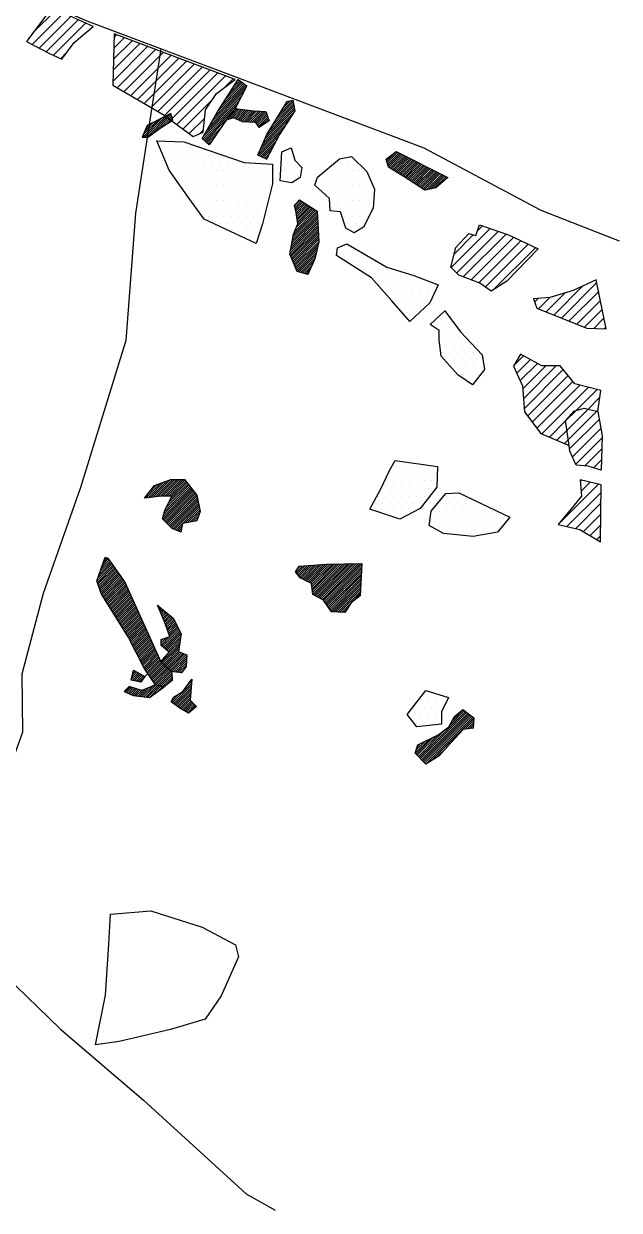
# Model space of a CAD drawing. Header units: metres. Extents: x -8.97 to -4.93, y -16.9 to -13.96.
# Drawn here: x -5.916 to -4.933, y -16.905 to -14.945 of the extents above; entities that cross this region are included whole.
import ezdxf

# ---------------------------------------------------------------- set-up
doc = ezdxf.new("R2010")
doc.units = ezdxf.units.M
doc.header["$LTSCALE"] = 25
doc.header["$MEASUREMENT"] = 0
doc.linetypes.add('STRICHPUNKTX2', pattern=[2, 1, -0.5, 0, -0.5])
doc.layers.get('0').update_dxf_attribs({"linetype": 'CONTINUOUS'})
for name, color, linetype in [('BEFUND', 1, 'CONTINUOUS'), ('FEUER', 1, 'CONTINUOUS'), ('GRABUNGSGRENZE', 3, 'STRICHPUNKTX2'), ('KNOCHEN', 2, 'CONTINUOUS'), ('KNOCHENSCHRAFF', 2, 'CONTINUOUS'), ('STEINE', 4, 'CONTINUOUS'), ('STEINESCHRAFF', 4, 'CONTINUOUS')]:
    doc.layers.add(name, color=color, linetype=linetype)

# ---------------------------------------------------------------- blocks, each defined once
blk = doc.blocks.new('*X1')
at = {"color": 0}
for p, q in [((-598.5, -1577.84), (-596.02, -1575.36)), ((-598.09, -1577.79), (-595.47, -1575.17)), ((-598.09, -1577.08), (-596.57, -1575.56)), ((-597.69, -1577.74), (-594.92, -1574.97)), ((-597.29, -1577.69), (-594.37, -1574.78)), ((-596.88, -1577.64), (-594.01, -1574.77)), ((-596.48, -1577.59), (-593.66, -1574.77)), ((-596.07, -1577.54), (-593.31, -1574.77)), ((-595.7, -1577.52), (-592.96, -1574.77)), ((-595.35, -1577.52), (-592.6, -1574.77)), ((-594.99, -1577.52), (-592.25, -1574.78)), ((-594.76, -1578.7), (-591.54, -1575.48)), ((-594.64, -1577.52), (-592.01, -1574.89)), ((-594.39, -1577.97), (-591.7, -1575.28)), ((-594.29, -1577.52), (-591.86, -1575.09)), ((-595.63, -1580.98), (-590.9, -1576.26)), ((-595.61, -1581.32), (-590.74, -1576.45)), ((-595.51, -1580.51), (-591.06, -1576.06)), ((-595.44, -1581.5), (-590.59, -1576.65)), ((-595.39, -1580.04), (-591.22, -1575.87)), ((-595.27, -1581.68), (-590.43, -1576.84)), ((-595.14, -1579.43), (-591.38, -1575.67)), ((-595.09, -1581.86), (-590.27, -1577.04)), ((-594.92, -1582.04), (-590.11, -1577.23)), ((-594.75, -1582.22), (-590, -1577.47)), ((-594.57, -1582.4), (-589.94, -1577.77)), ((-594.4, -1582.58), (-589.88, -1578.06)), ((-594.23, -1582.76), (-589.82, -1578.35)), ((-594.02, -1582.91), (-589.76, -1578.65)), ((-593.77, -1583.01), (-589.7, -1578.94)), ((-593.51, -1583.11), (-589.64, -1579.23)), ((-591.99, -1581.94), (-589.58, -1579.53)), ((-591.57, -1581.87), (-589.52, -1579.82)), ((-591.14, -1581.8), (-589.53, -1580.19)), ((-590.71, -1581.72), (-589.73, -1580.74)), ((-590.29, -1581.65), (-589.93, -1581.29)), ((-593.26, -1583.21), (-592.48, -1582.43)), ((-593.01, -1583.31), (-592.57, -1582.88)), ((-592.76, -1583.41), (-592.67, -1583.33)), ((-606.56, -1591.55), (-603.92, -1588.92)), ((-606.46, -1591.81), (-603.78, -1589.13)), ((-606.43, -1591.07), (-604.07, -1588.72)), ((-606.37, -1592.07), (-603.63, -1589.34)), ((-606.23, -1590.53), (-604.22, -1588.51)), ((-606.04, -1589.98), (-604.36, -1588.3)), ((-605.85, -1589.43), (-604.51, -1588.09)), ((-605.65, -1588.89), (-604.66, -1587.89)), ((-605.46, -1588.34), (-604.85, -1587.73)), ((-605.27, -1587.79), (-605.09, -1587.62)), ((-573.67, -1590.14), (-572.59, -1589.06)), ((-573.52, -1590.34), (-572.21, -1589.03)), ((-573.48, -1589.6), (-572.97, -1589.08)), ((-573.37, -1590.54), (-571.82, -1589)), ((-573.22, -1590.74), (-571.44, -1588.97)), ((-573.07, -1590.95), (-571.06, -1588.94)), ((-572.87, -1591.1), (-570.68, -1588.91)), ((-572.63, -1591.22), (-570.3, -1588.88)), ((-572.39, -1591.33), (-569.91, -1588.86)), ((-572.15, -1591.45), (-569.53, -1588.83)), ((-571.92, -1591.57), (-569.15, -1588.8)), ((-571.68, -1591.68), (-568.77, -1588.77)), ((-571.44, -1591.8), (-568.4, -1588.75)), ((-571.21, -1591.91), (-568.03, -1588.74)), ((-571.1, -1592.16), (-567.67, -1588.73)), ((-571.06, -1592.48), (-567.31, -1588.72)), ((-571.03, -1592.8), (-566.95, -1588.72)), ((-570.99, -1593.11), (-566.58, -1588.71)), ((-570.96, -1593.43), (-566.22, -1588.7)), ((-570.91, -1593.74), (-565.86, -1588.69)), ((-570.69, -1593.87), (-565.5, -1588.68)), ((-570.46, -1593.99), (-565.14, -1588.67)), ((-570.23, -1594.12), (-564.77, -1588.66)), ((-570, -1594.24), (-564.41, -1588.66)), ((-569.77, -1594.37), (-564.05, -1588.65)), ((-569.54, -1594.49), (-563.69, -1588.64)), ((-569.31, -1594.62), (-563.33, -1588.63)), ((-569.11, -1594.76), (-562.96, -1588.62)), ((-568.96, -1594.97), (-562.82, -1588.83)), ((-568.81, -1595.18), (-562.83, -1589.2)), ((-606.27, -1592.33), (-603.48, -1589.54)), ((-606.18, -1592.59), (-603.33, -1589.75)), ((-606.08, -1592.85), (-603.19, -1589.96)), ((-605.99, -1593.11), (-603.04, -1590.16)), ((-605.9, -1593.37), (-602.89, -1590.37)), ((-605.8, -1593.62), (-602.75, -1590.58)), ((-605.66, -1593.84), (-602.6, -1590.78)), ((-605.53, -1594.06), (-602.45, -1590.99)), ((-605.39, -1594.28), (-602.31, -1591.2)), ((-568.67, -1595.39), (-562.85, -1589.57)), ((-568.52, -1595.6), (-562.87, -1589.95)), ((-568.38, -1595.8), (-562.89, -1590.32)), ((-568.23, -1596.01), (-562.91, -1590.69)), ((-568.09, -1596.22), (-562.93, -1591.06)), ((-605.26, -1594.5), (-602.16, -1591.4)), ((-605.12, -1594.72), (-602.01, -1591.61)), ((-604.99, -1594.94), (-601.89, -1591.84)), ((-604.85, -1595.15), (-601.78, -1592.08)), ((-604.72, -1595.37), (-601.66, -1592.32)), ((-604.58, -1595.59), (-601.55, -1592.56)), ((-604.45, -1595.81), (-601.44, -1592.81)), ((-604.31, -1596.03), (-601.33, -1593.05)), ((-567.94, -1596.43), (-562.95, -1591.43)), ((-567.76, -1596.6), (-562.97, -1591.81)), ((-567.43, -1596.62), (-562.99, -1592.18)), ((-567.09, -1596.64), (-563, -1592.55)), ((-566.75, -1596.65), (-563.02, -1592.92)), ((-604.18, -1596.25), (-601.22, -1593.29)), ((-604.04, -1596.47), (-601.11, -1593.54)), ((-603.91, -1596.68), (-601, -1593.78)), ((-603.77, -1596.9), (-600.89, -1594.02)), ((-603.64, -1597.12), (-600.78, -1594.27)), ((-603.5, -1597.34), (-600.67, -1594.51)), ((-603.37, -1597.56), (-600.56, -1594.75)), ((-603.23, -1597.78), (-600.45, -1595)), ((-566.42, -1596.67), (-563.04, -1593.3)), ((-564.41, -1595.02), (-563.06, -1593.67)), ((-603.1, -1598), (-600.34, -1595.24)), ((-602.96, -1598.21), (-600.23, -1595.48)), ((-602.83, -1598.43), (-600.12, -1595.73)), ((-602.69, -1598.65), (-600.01, -1595.97)), ((-602.56, -1598.87), (-599.9, -1596.21)), ((-602.42, -1599.09), (-599.79, -1596.46)), ((-602.29, -1599.31), (-599.68, -1596.7)), ((-602.15, -1599.53), (-599.57, -1596.94)), ((-602.02, -1599.74), (-599.46, -1597.19)), ((-596.49, -1595.64), (-596.45, -1595.59)), ((-596.39, -1595.89), (-596.25, -1595.75)), ((-596.29, -1596.14), (-596.06, -1595.91)), ((-596.18, -1596.39), (-595.87, -1596.07)), ((-596.08, -1596.64), (-595.67, -1596.23)), ((-595.98, -1596.89), (-595.48, -1596.39)), ((-595.87, -1597.14), (-595.28, -1596.55)), ((-595.77, -1597.39), (-595.09, -1596.71)), ((-595.67, -1597.64), (-594.9, -1596.87)), ((-595.56, -1597.89), (-594.7, -1597.03)), ((-566.08, -1596.69), (-564.62, -1595.23)), ((-565.74, -1596.7), (-565.38, -1596.34)), ((-601.88, -1599.96), (-599.35, -1597.43)), ((-601.75, -1600.18), (-599.24, -1597.67)), ((-601.61, -1600.4), (-599.13, -1597.92)), ((-601.48, -1600.62), (-599.02, -1598.16)), ((-601.35, -1600.84), (-598.91, -1598.4)), ((-601.23, -1601.08), (-598.8, -1598.64)), ((-601.11, -1601.31), (-598.69, -1598.89)), ((-600.99, -1601.54), (-598.57, -1599.13)), ((-595.46, -1598.14), (-594.51, -1597.19)), ((-595.36, -1598.39), (-594.32, -1597.35)), ((-595.26, -1598.64), (-594.12, -1597.51)), ((-595.16, -1598.9), (-593.94, -1597.68)), ((-595.07, -1599.16), (-593.82, -1597.92)), ((-594.97, -1599.41), (-593.71, -1598.15)), ((-594.87, -1599.67), (-593.59, -1598.38)), ((-594.77, -1599.93), (-593.47, -1598.62)), ((-594.68, -1600.18), (-593.35, -1598.85)), ((-594.58, -1600.44), (-593.23, -1599.09)), ((-600.87, -1601.78), (-598.46, -1599.37)), ((-600.75, -1602.01), (-598.35, -1599.62)), ((-600.63, -1602.24), (-598.24, -1599.86)), ((-600.51, -1602.48), (-598.13, -1600.1)), ((-600.39, -1602.71), (-598.02, -1600.35)), ((-600.27, -1602.94), (-597.91, -1600.59)), ((-600.15, -1603.18), (-597.8, -1600.83)), ((-600.03, -1603.41), (-597.69, -1601.08)), ((-595.96, -1602.17), (-594.49, -1600.71)), ((-595.94, -1601.8), (-595.04, -1600.9)), ((-595.92, -1601.43), (-595.59, -1601.09)), ((-595.77, -1602.33), (-592.99, -1599.56)), ((-595.57, -1602.49), (-592.87, -1599.79)), ((-595.38, -1602.65), (-592.75, -1600.03)), ((-595.18, -1602.81), (-592.65, -1600.27)), ((-594.99, -1602.97), (-592.71, -1600.69)), ((-594.8, -1603.13), (-592.76, -1601.1)), ((-594.48, -1600.69), (-593.11, -1599.32)), ((-599.91, -1603.64), (-597.58, -1601.32)), ((-599.79, -1603.88), (-597.47, -1601.56)), ((-599.66, -1604.11), (-597.36, -1601.81)), ((-599.54, -1604.34), (-597.25, -1602.05)), ((-599.42, -1604.58), (-597.14, -1602.29)), ((-599.3, -1604.81), (-597.03, -1602.54)), ((-599.18, -1605.04), (-596.92, -1602.78)), ((-599.06, -1605.28), (-596.81, -1603.02)), ((-595.9, -1604.94), (-592.88, -1601.92)), ((-595.71, -1605.1), (-592.94, -1602.33)), ((-595.52, -1605.27), (-593, -1602.74)), ((-594.6, -1603.29), (-592.82, -1601.51)), ((-599.5, -1608.19), (-596.04, -1604.72)), ((-598.94, -1605.51), (-596.7, -1603.27)), ((-598.82, -1605.74), (-596.59, -1603.51)), ((-598.7, -1605.97), (-596.48, -1603.75)), ((-598.56, -1606.18), (-596.37, -1603.99)), ((-598.41, -1606.39), (-596.26, -1604.24)), ((-598.27, -1606.6), (-596.15, -1604.48)), ((-597.98, -1607.02), (-595.9, -1604.94)), ((-595.34, -1605.44), (-593.05, -1603.16)), ((-595.15, -1605.6), (-592.83, -1603.29)), ((-594.96, -1605.77), (-592.57, -1603.38)), ((-594.77, -1605.94), (-592.32, -1603.48)), ((-594.59, -1606.1), (-592.06, -1603.58)), ((-594.4, -1606.27), (-591.8, -1603.67)), ((-594.21, -1606.44), (-591.7, -1603.92)), ((-593.93, -1606.51), (-591.72, -1604.3)), ((-593.64, -1606.57), (-591.74, -1604.67)), ((-600.83, -1607.75), (-599.75, -1606.67)), ((-600.74, -1607.3), (-599.97, -1606.54)), ((-600.68, -1607.95), (-599.52, -1606.8)), ((-600.64, -1606.85), (-600.2, -1606.41)), ((-600.54, -1606.4), (-600.42, -1606.28)), ((-600.38, -1608.01), (-599.3, -1606.93)), ((-597.84, -1607.23), (-595.71, -1605.1)), ((-597.7, -1607.44), (-595.52, -1605.27)), ((-597.55, -1607.65), (-595.34, -1605.44)), ((-597.41, -1607.87), (-595.15, -1605.6)), ((-597.27, -1608.08), (-594.96, -1605.77)), ((-597.12, -1608.29), (-594.77, -1605.94)), ((-596.98, -1608.5), (-594.59, -1606.1)), ((-596.83, -1608.7), (-594.4, -1606.27)), ((-596.55, -1608.77), (-594.21, -1606.44)), ((-596.27, -1608.84), (-594.18, -1606.76)), ((-593.34, -1606.62), (-591.76, -1605.04)), ((-593.02, -1606.66), (-591.78, -1605.42)), ((-592.71, -1606.7), (-592.14, -1606.13)), ((-600.09, -1608.07), (-599.07, -1607.05)), ((-599.79, -1608.13), (-598.85, -1607.18)), ((-599.12, -1610.63), (-597.39, -1608.91)), ((-598.8, -1610.67), (-596.83, -1608.7)), ((-598.48, -1610.71), (-596.55, -1608.77)), ((-598.17, -1610.74), (-596.27, -1608.84)), ((-597.79, -1610.72), (-595.99, -1608.92)), ((-595.99, -1608.92), (-594.17, -1607.1)), ((-595.71, -1608.99), (-594.16, -1607.44)), ((-595.12, -1608.75), (-594.15, -1607.79)), ((-594.11, -1611.64), (-590.94, -1608.46)), ((-593.91, -1611.79), (-590.97, -1608.85)), ((-591.73, -1608.9), (-590.91, -1608.08)), ((-601.89, -1609.87), (-601.06, -1609.04)), ((-601.64, -1609.98), (-600.78, -1609.12)), ((-601.4, -1610.09), (-600.51, -1609.2)), ((-601.16, -1610.2), (-600.24, -1609.28)), ((-600.91, -1610.31), (-599.96, -1609.36)), ((-600.67, -1610.42), (-599.69, -1609.44)), ((-600.38, -1610.49), (-599.42, -1609.52)), ((-600.07, -1610.52), (-599.15, -1609.6)), ((-599.75, -1610.56), (-598.56, -1609.37)), ((-599.43, -1610.6), (-597.98, -1609.14)), ((-596.53, -1609.81), (-595.71, -1608.99)), ((-594.28, -1611.46), (-593, -1610.18)), ((-593.7, -1611.94), (-591, -1609.23)), ((-593.5, -1612.08), (-591.03, -1609.61)), ((-593.29, -1612.23), (-591.06, -1610)), ((-593.09, -1612.38), (-591.08, -1610.38)), ((-592.88, -1612.53), (-591.11, -1610.76)), ((-592.65, -1612.65), (-591.14, -1611.14)), ((-592.42, -1612.78), (-591, -1611.35)), ((-592.2, -1612.91), (-590.82, -1611.52)), ((-591.97, -1613.03), (-590.63, -1611.7)), ((-591.74, -1613.16), (-590.45, -1611.87)), ((-591.52, -1613.29), (-590.27, -1612.04)), ((-590.23, -1612.35), (-590.09, -1612.22)), ((-547.81, -1614.49), (-546.1, -1612.77)), ((-553.3, -1620.68), (-545.71, -1613.08)), ((-553.13, -1620.86), (-545.51, -1613.24)), ((-552.96, -1621.04), (-545.31, -1613.39)), ((-552.78, -1621.22), (-545.11, -1613.55)), ((-552.61, -1621.4), (-544.91, -1613.7)), ((-552.43, -1621.58), (-544.71, -1613.86)), ((-552.26, -1621.76), (-544.51, -1614.01)), ((-551.36, -1621.22), (-544.34, -1614.19)), ((-548.3, -1615.33), (-545.9, -1612.93)), ((-545.78, -1615.99), (-544.36, -1614.57)), ((-553.48, -1620.5), (-548.97, -1615.99)), ((-545.38, -1615.94), (-544.39, -1614.95)), ((-544.98, -1615.89), (-544.41, -1615.32)), ((-544.58, -1615.84), (-544.44, -1615.7)), ((-553.97, -1619.93), (-551.72, -1617.68)), ((-553.82, -1620.14), (-551.02, -1617.34)), ((-553.82, -1619.43), (-552.42, -1618.03)), ((-553.67, -1618.92), (-553.12, -1618.38)), ((-553.65, -1620.32), (-550.32, -1616.99)), ((-550.45, -1620.65), (-548.74, -1618.95))]:
    blk.add_line(p, q, dxfattribs=at)
blk = doc.blocks.new('*X2')
at = {"color": 0}
for p, q in [((-584.09, -1510.04), (-582.97, -1508.92)), ((-583.48, -1509.08), (-583.18, -1508.78)), ((-587.98, -1516.41), (-582.27, -1510.7)), ((-587.5, -1515.58), (-581.89, -1509.97)), ((-587.02, -1514.75), (-581.92, -1509.65)), ((-586.52, -1513.9), (-582.13, -1509.5)), ((-585.92, -1512.93), (-582.34, -1509.36)), ((-585.31, -1511.97), (-582.55, -1509.21)), ((-584.7, -1511.01), (-582.76, -1509.07)), ((-589.04, -1518.53), (-583.41, -1512.9)), ((-588.93, -1518.07), (-583.03, -1512.17)), ((-588.45, -1517.24), (-582.65, -1511.44)), ((-577.52, -1516.2), (-574.08, -1512.77)), ((-576.98, -1515.31), (-574.14, -1512.47)), ((-576.43, -1514.41), (-574.19, -1512.16)), ((-575.89, -1513.51), (-574.57, -1512.19)), ((-575.35, -1512.62), (-575.01, -1512.28)), ((-598.61, -1518.21), (-595.09, -1514.68)), ((-598.26, -1518.21), (-594.38, -1514.32)), ((-597.36, -1517.66), (-594.26, -1514.55)), ((-596.03, -1516.69), (-594.18, -1514.83)), ((-588.86, -1518.71), (-583.95, -1513.79)), ((-585.19, -1515.39), (-583.36, -1513.56)), ((-584.69, -1515.24), (-583.04, -1513.59)), ((-584.19, -1515.1), (-582.72, -1513.63)), ((-583.95, -1513.79), (-583.67, -1513.52)), ((-583.84, -1515.1), (-582.41, -1513.67)), ((-583.6, -1515.21), (-582.09, -1513.7)), ((-583.36, -1515.32), (-581.78, -1513.74)), ((-583.11, -1515.43), (-581.46, -1513.78)), ((-582.87, -1515.54), (-581.14, -1513.82)), ((-582.63, -1515.65), (-580.83, -1513.85)), ((-582.33, -1515.72), (-580.5, -1513.88)), ((-582, -1515.73), (-580.17, -1513.9)), ((-581.66, -1515.75), (-579.83, -1513.92)), ((-581.32, -1515.77), (-579.5, -1513.94)), ((-580.99, -1515.78), (-579.16, -1513.96)), ((-580.65, -1515.8), (-578.83, -1513.98)), ((-580.32, -1515.82), (-578.6, -1514.1)), ((-580.17, -1516.03), (-578.51, -1514.36)), ((-580.03, -1516.24), (-578.42, -1514.63)), ((-579.1, -1519.2), (-574.06, -1514.16)), ((-578.82, -1518.57), (-573.93, -1513.68)), ((-578.55, -1517.94), (-573.98, -1513.37)), ((-578.06, -1517.1), (-574.03, -1513.07)), ((-598.97, -1518.21), (-595.8, -1515.04)), ((-598.89, -1517.78), (-596.51, -1515.39)), ((-598.63, -1517.16), (-597.22, -1515.75)), ((-598.37, -1516.55), (-597.93, -1516.11)), ((-595.07, -1516.07), (-594.11, -1515.11)), ((-594.12, -1515.48), (-594.03, -1515.39)), ((-588.68, -1518.88), (-585.24, -1515.44)), ((-588.5, -1519.05), (-586, -1516.56)), ((-579.89, -1516.45), (-578.33, -1514.9)), ((-579.64, -1520.45), (-575.32, -1516.13)), ((-579.62, -1516.53), (-578.24, -1515.16)), ((-579.37, -1519.82), (-574.69, -1515.15)), ((-578.5, -1515.77), (-578.16, -1515.43)), ((-588.32, -1519.23), (-586.77, -1517.67)), ((-588.14, -1519.4), (-587.53, -1518.79)), ((-579.92, -1521.08), (-575.95, -1517.11)), ((-579.79, -1521.3), (-576.52, -1518.03)), ((-579.55, -1521.42), (-576.91, -1518.78)), ((-579.31, -1521.53), (-577.31, -1519.53)), ((-579.07, -1521.64), (-577.71, -1520.28)), ((-558.7, -1522.13), (-557.14, -1520.58)), ((-558.62, -1522.4), (-556.91, -1520.69)), ((-578.83, -1521.75), (-578.1, -1521.03)), ((-578.59, -1521.87), (-578.5, -1521.78)), ((-558.78, -1521.86), (-558.67, -1521.75)), ((-558.53, -1522.67), (-556.67, -1520.81)), ((-558.45, -1522.94), (-556.44, -1520.93)), ((-558.34, -1523.19), (-556.2, -1521.05)), ((-558.12, -1523.33), (-555.97, -1521.17)), ((-557.91, -1523.46), (-555.73, -1521.29)), ((-557.69, -1523.6), (-555.5, -1521.4)), ((-557.47, -1523.73), (-555.26, -1521.52)), ((-557.25, -1523.87), (-555.03, -1521.64)), ((-557.03, -1524), (-554.79, -1521.76)), ((-556.82, -1524.14), (-554.56, -1521.88)), ((-556.6, -1524.27), (-554.32, -1522)), ((-556.38, -1524.41), (-554.09, -1522.12)), ((-556.16, -1524.54), (-553.85, -1522.23)), ((-555.95, -1524.68), (-553.62, -1522.35)), ((-555.73, -1524.82), (-553.38, -1522.47)), ((-555.52, -1524.96), (-553.15, -1522.59)), ((-555.31, -1525.1), (-552.91, -1522.71)), ((-555.09, -1525.24), (-552.68, -1522.83)), ((-554.88, -1525.39), (-552.44, -1522.94)), ((-554.67, -1525.53), (-552.21, -1523.06)), ((-554.46, -1525.67), (-551.97, -1523.18)), ((-554.24, -1525.81), (-551.73, -1523.3)), ((-554.03, -1525.95), (-551.5, -1523.42)), ((-553.82, -1526.09), (-551.26, -1523.54)), ((-553.6, -1526.23), (-551.03, -1523.65)), ((-553.39, -1526.37), (-550.79, -1523.77)), ((-553.18, -1526.51), (-550.56, -1523.89)), ((-552.97, -1526.65), (-550.32, -1524.01)), ((-552.75, -1526.79), (-550.09, -1524.13)), ((-552.54, -1526.93), (-549.85, -1524.25)), ((-552.21, -1526.95), (-549.62, -1524.37)), ((-551.75, -1526.85), (-549.38, -1524.48)), ((-551.3, -1526.76), (-549.15, -1524.6)), ((-550.85, -1526.66), (-548.91, -1524.72)), ((-549.42, -1525.58), (-548.68, -1524.84)), ((-574.14, -1534.39), (-570.17, -1530.42)), ((-573.94, -1533.84), (-570.39, -1530.28)), ((-573.91, -1529.56), (-573, -1528.65)), ((-573.84, -1529.85), (-572.78, -1528.79)), ((-573.77, -1530.13), (-572.56, -1528.92)), ((-573.7, -1530.41), (-572.34, -1529.06)), ((-573.68, -1533.22), (-570.6, -1530.15)), ((-573.63, -1530.7), (-572.13, -1529.2)), ((-573.59, -1531.01), (-571.91, -1529.33)), ((-573.55, -1531.33), (-571.69, -1529.47)), ((-573.51, -1531.64), (-571.47, -1529.6)), ((-573.47, -1531.95), (-571.26, -1529.74)), ((-573.43, -1532.26), (-571.04, -1529.88)), ((-573.41, -1532.6), (-570.82, -1530.01)), ((-574.58, -1536.95), (-570.08, -1532.45)), ((-574.5, -1536.52), (-570.09, -1532.11)), ((-574.43, -1536.09), (-570.11, -1531.77)), ((-574.36, -1535.67), (-570.13, -1531.44)), ((-574.28, -1535.24), (-570.14, -1531.1)), ((-574.21, -1534.81), (-570.16, -1530.76)), ((-574.65, -1537.38), (-570.06, -1532.79)), ((-574.61, -1537.69), (-570.05, -1533.13)), ((-574.51, -1537.94), (-570.03, -1533.46)), ((-574.4, -1538.19), (-570.01, -1533.8)), ((-574.29, -1538.43), (-570, -1534.14)), ((-574.19, -1538.68), (-569.98, -1534.48)), ((-574.08, -1538.93), (-569.97, -1534.81)), ((-573.98, -1539.18), (-569.95, -1535.15)), ((-573.87, -1539.43), (-569.93, -1535.49)), ((-573.77, -1539.68), (-570.03, -1535.94)), ((-573.66, -1539.92), (-570.13, -1536.39)), ((-573.56, -1540.17), (-570.23, -1536.84)), ((-573.43, -1540.4), (-570.33, -1537.3)), ((-573.16, -1540.48), (-570.43, -1537.75)), ((-572.89, -1540.56), (-570.53, -1538.21)), ((-572.61, -1540.64), (-570.78, -1538.81)), ((-572.34, -1540.72), (-571.07, -1539.46)), ((-572.07, -1540.81), (-571.37, -1540.1)), ((-571.8, -1540.89), (-571.66, -1540.75))]:
    blk.add_line(p, q, dxfattribs=at)
blk = doc.blocks.new('*X8')
at = {"color": 0}
for p, q in [((-617.13, -1501.01), (-613.29, -1497.18)), ((-617.25, -1502.9), (-612.08, -1497.73)), ((-616.09, -1503.51), (-610.86, -1498.28)), ((-614.93, -1504.11), (-609.64, -1498.83)), ((-613.73, -1504.69), (-608.42, -1499.38)), ((-607.48, -1500.21), (-607.2, -1499.93)), ((-603.84, -1507.17), (-599.45, -1502.78)), ((-603.8, -1505.36), (-600.74, -1502.3)), ((-603.76, -1503.55), (-602.02, -1501.81)), ((-603.72, -1501.75), (-603.3, -1501.33)), ((-612.52, -1505.24), (-611.54, -1504.26)), ((-603.88, -1508.97), (-598.17, -1503.27)), ((-603.18, -1510.05), (-596.89, -1503.75)), ((-602.07, -1510.7), (-595.6, -1504.24)), ((-600.95, -1511.35), (-594.32, -1504.72)), ((-599.84, -1512.01), (-593.04, -1505.2)), ((-598.73, -1512.66), (-591.75, -1505.69)), ((-597.61, -1513.31), (-590.47, -1506.17)), ((-596.5, -1513.97), (-589.19, -1506.66)), ((-595.4, -1514.64), (-587.9, -1507.14)), ((-594.38, -1515.39), (-586.62, -1507.63)), ((-593.37, -1516.14), (-585.34, -1508.11)), ((-585.56, -1510.1), (-584.05, -1508.59)), ((-592.35, -1516.89), (-587.45, -1511.99)), ((-591.33, -1517.64), (-588.75, -1515.06)), ((-589.54, -1517.62), (-588.95, -1517.03)), ((-548.04, -1539.76), (-541.6, -1533.32)), ((-547.53, -1537.48), (-544.41, -1534.36)), ((-547.17, -1540.66), (-540.29, -1533.78)), ((-546.06, -1541.31), (-538.99, -1534.24)), ((-543.72, -1533.67), (-542.91, -1532.85)), ((-544.76, -1541.78), (-537.76, -1534.78)), ((-543.47, -1542.26), (-536.56, -1535.35)), ((-542.4, -1542.96), (-535.36, -1535.91)), ((-541.14, -1543.46), (-534.16, -1536.48)), ((-529.87, -1548.11), (-524.01, -1542.24)), ((-532.39, -1547.08), (-529.23, -1543.93)), ((-531.13, -1547.6), (-526.32, -1542.79)), ((-528.61, -1548.62), (-523.71, -1543.71)), ((-534.27, -1545.43), (-533.71, -1544.87)), ((-533.64, -1546.57), (-531.76, -1544.69)), ((-527.34, -1549.11), (-523.42, -1545.19)), ((-526.06, -1549.6), (-523.13, -1546.67)), ((-524.49, -1549.8), (-522.84, -1548.14)), ((-522.78, -1549.86), (-522.54, -1549.62)), ((-537.67, -1555.9), (-536.1, -1554.34)), ((-537.21, -1557.22), (-534.97, -1554.97)), ((-536.67, -1558.44), (-533.83, -1555.6)), ((-536.24, -1559.78), (-532.46, -1556)), ((-536.13, -1561.44), (-530.7, -1556.01)), ((-536.02, -1563.09), (-529.55, -1556.62)), ((-535.44, -1564.29), (-528.75, -1557.59)), ((-534.68, -1565.29), (-527.95, -1558.56)), ((-533.91, -1566.29), (-526.8, -1559.18)), ((-533.08, -1567.22), (-525.39, -1559.53)), ((-527.49, -1563.4), (-523.98, -1559.89)), ((-525.47, -1563.14), (-523.51, -1561.19)), ((-529.16, -1565.07), (-527.49, -1563.4)), ((-528.93, -1566.61), (-525.47, -1563.14)), ((-528.71, -1568.16), (-524.03, -1563.48)), ((-524.03, -1563.48), (-523.82, -1563.27)), ((-531.84, -1567.75), (-529.16, -1565.07)), ((-528.5, -1569.72), (-523.63, -1564.84)), ((-530.6, -1568.28), (-528.93, -1566.61)), ((-528.05, -1571.03), (-523.37, -1566.35)), ((-529.37, -1568.81), (-528.71, -1568.16)), ((-527.52, -1572.27), (-523.17, -1567.92)), ((-526.02, -1572.53), (-523.2, -1569.72)), ((-524.57, -1572.85), (-523.24, -1571.53)), ((-530.37, -1582.2), (-523.72, -1575.54)), ((-526.73, -1575.02), (-526.57, -1574.86)), ((-526.61, -1576.67), (-525.14, -1575.2)), ((-528.94, -1582.53), (-523.3, -1576.89)), ((-527.5, -1582.86), (-523.33, -1578.68)), ((-526.24, -1583.37), (-523.35, -1580.47)), ((-525.14, -1584.03), (-523.37, -1582.27)), ((-524.03, -1584.69), (-523.4, -1584.06))]:
    blk.add_line(p, q, dxfattribs=at)
blk = doc.blocks.new('*X11')
at = {"color": 0}
for p, q in [((-595, -1520), (-595, -1520)), ((-593.75, -1520), (-593.75, -1520)), ((-592.5, -1520), (-592.5, -1520)), ((-591.25, -1520), (-591.25, -1520)), ((-590, -1520), (-590, -1520)), ((-595, -1522.5), (-595, -1522.5)), ((-594.375, -1521.25), (-594.375, -1521.25)), ((-593.75, -1522.5), (-593.75, -1522.5)), ((-593.125, -1521.25), (-593.125, -1521.25)), ((-592.5, -1522.5), (-592.5, -1522.5)), ((-591.875, -1521.25), (-591.875, -1521.25)), ((-591.25, -1522.5), (-591.25, -1522.5)), ((-590.625, -1521.25), (-590.625, -1521.25)), ((-590, -1522.5), (-590, -1522.5)), ((-589.375, -1521.25), (-589.375, -1521.25)), ((-588.75, -1522.5), (-588.75, -1522.5)), ((-588.125, -1521.25), (-588.125, -1521.25)), ((-587.5, -1522.5), (-587.5, -1522.5)), ((-586.875, -1521.25), (-586.875, -1521.25)), ((-586.25, -1522.5), (-586.25, -1522.5)), ((-585, -1522.5), (-585, -1522.5)), ((-583.75, -1522.5), (-583.75, -1522.5)), ((-582.5, -1522.5), (-582.5, -1522.5)), ((-581.25, -1522.5), (-581.25, -1522.5)), ((-575.625, -1521.25), (-575.625, -1521.25)), ((-575, -1522.5), (-575, -1522.5)), ((-574.375, -1521.25), (-574.375, -1521.25)), ((-573.75, -1522.5), (-573.75, -1522.5)), ((-566.25, -1522.5), (-566.25, -1522.5)), ((-565, -1522.5), (-565, -1522.5)), ((-563.75, -1522.5), (-563.75, -1522.5)), ((-594.375, -1523.75), (-594.375, -1523.75)), ((-593.125, -1523.75), (-593.125, -1523.75)), ((-591.875, -1523.75), (-591.875, -1523.75)), ((-590.625, -1523.75), (-590.625, -1523.75)), ((-589.375, -1523.75), (-589.375, -1523.75)), ((-588.125, -1523.75), (-588.125, -1523.75)), ((-586.875, -1523.75), (-586.875, -1523.75)), ((-585.625, -1523.75), (-585.625, -1523.75)), ((-584.375, -1523.75), (-584.375, -1523.75)), ((-583.125, -1523.75), (-583.125, -1523.75)), ((-581.875, -1523.75), (-581.875, -1523.75)), ((-580.625, -1523.75), (-580.625, -1523.75)), ((-579.375, -1523.75), (-579.375, -1523.75)), ((-578.125, -1523.75), (-578.125, -1523.75)), ((-575.625, -1523.75), (-575.625, -1523.75)), ((-574.375, -1523.75), (-574.375, -1523.75)), ((-573.125, -1523.75), (-573.125, -1523.75)), ((-568.125, -1523.75), (-568.125, -1523.75)), ((-566.875, -1523.75), (-566.875, -1523.75)), ((-565.625, -1523.75), (-565.625, -1523.75)), ((-564.375, -1523.75), (-564.375, -1523.75)), ((-563.125, -1523.75), (-563.125, -1523.75)), ((-592.5, -1525), (-592.5, -1525)), ((-591.875, -1526.25), (-591.875, -1526.25)), ((-591.25, -1525), (-591.25, -1525)), ((-590.625, -1526.25), (-590.625, -1526.25)), ((-590, -1525), (-590, -1525)), ((-589.375, -1526.25), (-589.375, -1526.25)), ((-588.75, -1525), (-588.75, -1525)), ((-588.125, -1526.25), (-588.125, -1526.25)), ((-587.5, -1525), (-587.5, -1525)), ((-586.875, -1526.25), (-586.875, -1526.25)), ((-586.25, -1525), (-586.25, -1525)), ((-585.625, -1526.25), (-585.625, -1526.25)), ((-585, -1525), (-585, -1525)), ((-584.375, -1526.25), (-584.375, -1526.25)), ((-583.75, -1525), (-583.75, -1525)), ((-583.125, -1526.25), (-583.125, -1526.25)), ((-582.5, -1525), (-582.5, -1525)), ((-581.875, -1526.25), (-581.875, -1526.25)), ((-581.25, -1525), (-581.25, -1525)), ((-580.625, -1526.25), (-580.625, -1526.25)), ((-580, -1525), (-580, -1525)), ((-579.375, -1526.25), (-579.375, -1526.25)), ((-578.75, -1525), (-578.75, -1525)), ((-578.125, -1526.25), (-578.125, -1526.25)), ((-575, -1525), (-575, -1525)), ((-573.75, -1525), (-573.75, -1525)), ((-570, -1525), (-570, -1525)), ((-569.375, -1526.25), (-569.375, -1526.25)), ((-568.75, -1525), (-568.75, -1525)), ((-568.125, -1526.25), (-568.125, -1526.25)), ((-567.5, -1525), (-567.5, -1525)), ((-566.875, -1526.25), (-566.875, -1526.25)), ((-566.25, -1525), (-566.25, -1525)), ((-565.625, -1526.25), (-565.625, -1526.25)), ((-565, -1525), (-565, -1525)), ((-564.375, -1526.25), (-564.375, -1526.25)), ((-563.75, -1525), (-563.75, -1525)), ((-563.125, -1526.25), (-563.125, -1526.25)), ((-562.5, -1525), (-562.5, -1525)), ((-561.875, -1526.25), (-561.875, -1526.25)), ((-591.25, -1527.5), (-591.25, -1527.5)), ((-590, -1527.5), (-590, -1527.5)), ((-588.75, -1527.5), (-588.75, -1527.5)), ((-587.5, -1527.5), (-587.5, -1527.5)), ((-586.25, -1527.5), (-586.25, -1527.5)), ((-585, -1527.5), (-585, -1527.5)), ((-583.75, -1527.5), (-583.75, -1527.5)), ((-582.5, -1527.5), (-582.5, -1527.5)), ((-581.25, -1527.5), (-581.25, -1527.5)), ((-580, -1527.5), (-580, -1527.5)), ((-578.75, -1527.5), (-578.75, -1527.5)), ((-568.75, -1527.5), (-568.75, -1527.5)), ((-567.5, -1527.5), (-567.5, -1527.5)), ((-566.25, -1527.5), (-566.25, -1527.5)), ((-565, -1527.5), (-565, -1527.5)), ((-563.75, -1527.5), (-563.75, -1527.5)), ((-562.5, -1527.5), (-562.5, -1527.5)), ((-561.25, -1527.5), (-561.25, -1527.5)), ((-590.625, -1528.75), (-590.625, -1528.75)), ((-590, -1530), (-590, -1530)), ((-589.375, -1528.75), (-589.375, -1528.75)), ((-588.75, -1530), (-588.75, -1530)), ((-588.125, -1528.75), (-588.125, -1528.75)), ((-587.5, -1530), (-587.5, -1530)), ((-586.875, -1528.75), (-586.875, -1528.75)), ((-586.25, -1530), (-586.25, -1530)), ((-585.625, -1528.75), (-585.625, -1528.75)), ((-585, -1530), (-585, -1530)), ((-584.375, -1528.75), (-584.375, -1528.75)), ((-583.75, -1530), (-583.75, -1530)), ((-583.125, -1528.75), (-583.125, -1528.75)), ((-582.5, -1530), (-582.5, -1530)), ((-581.875, -1528.75), (-581.875, -1528.75)), ((-581.25, -1530), (-581.25, -1530)), ((-580.625, -1528.75), (-580.625, -1528.75)), ((-580, -1530), (-580, -1530)), ((-579.375, -1528.75), (-579.375, -1528.75)), ((-578.75, -1530), (-578.75, -1530)), ((-567.5, -1530), (-567.5, -1530)), ((-566.875, -1528.75), (-566.875, -1528.75)), ((-566.25, -1530), (-566.25, -1530)), ((-565.625, -1528.75), (-565.625, -1528.75)), ((-565, -1530), (-565, -1530)), ((-564.375, -1528.75), (-564.375, -1528.75)), ((-563.75, -1530), (-563.75, -1530)), ((-563.125, -1528.75), (-563.125, -1528.75)), ((-562.5, -1530), (-562.5, -1530)), ((-561.875, -1528.75), (-561.875, -1528.75)), ((-561.25, -1530), (-561.25, -1530)), ((-588.125, -1531.25), (-588.125, -1531.25)), ((-586.875, -1531.25), (-586.875, -1531.25)), ((-586.25, -1532.5), (-586.25, -1532.5)), ((-585.625, -1531.25), (-585.625, -1531.25)), ((-585, -1532.5), (-585, -1532.5)), ((-584.375, -1531.25), (-584.375, -1531.25)), ((-583.75, -1532.5), (-583.75, -1532.5)), ((-583.125, -1531.25), (-583.125, -1531.25)), ((-582.5, -1532.5), (-582.5, -1532.5)), ((-581.875, -1531.25), (-581.875, -1531.25)), ((-581.25, -1532.5), (-581.25, -1532.5)), ((-580.625, -1531.25), (-580.625, -1531.25)), ((-580, -1532.5), (-580, -1532.5)), ((-579.375, -1531.25), (-579.375, -1531.25)), ((-565.625, -1531.25), (-565.625, -1531.25)), ((-565, -1532.5), (-565, -1532.5)), ((-564.375, -1531.25), (-564.375, -1531.25)), ((-563.75, -1532.5), (-563.75, -1532.5)), ((-563.125, -1531.25), (-563.125, -1531.25)), ((-562.5, -1532.5), (-562.5, -1532.5)), ((-561.875, -1531.25), (-561.875, -1531.25)), ((-584.375, -1533.75), (-584.375, -1533.75)), ((-583.125, -1533.75), (-583.125, -1533.75)), ((-581.875, -1533.75), (-581.875, -1533.75)), ((-580.625, -1533.75), (-580.625, -1533.75)), ((-564.375, -1533.75), (-564.375, -1533.75)), ((-581.25, -1535), (-581.25, -1535)), ((-580, -1535), (-580, -1535)), ((-565.625, -1536.25), (-565.625, -1536.25)), ((-566.25, -1537.5), (-566.25, -1537.5)), ((-565, -1537.5), (-565, -1537.5)), ((-563.75, -1537.5), (-563.75, -1537.5)), ((-562.5, -1537.5), (-562.5, -1537.5)), ((-564.375, -1538.75), (-564.375, -1538.75)), ((-563.125, -1538.75), (-563.125, -1538.75)), ((-562.5, -1540), (-562.5, -1540)), ((-561.875, -1538.75), (-561.875, -1538.75)), ((-561.25, -1540), (-561.25, -1540)), ((-560.625, -1538.75), (-560.625, -1538.75)), ((-560, -1540), (-560, -1540)), ((-558.75, -1540), (-558.75, -1540)), ((-560.625, -1541.25), (-560.625, -1541.25)), ((-559.375, -1541.25), (-559.375, -1541.25)), ((-558.125, -1541.25), (-558.125, -1541.25)), ((-556.875, -1541.25), (-556.875, -1541.25)), ((-555.625, -1541.25), (-555.625, -1541.25)), ((-554.375, -1541.25), (-554.375, -1541.25)), ((-560, -1542.5), (-560, -1542.5)), ((-558.75, -1542.5), (-558.75, -1542.5)), ((-558.125, -1543.75), (-558.125, -1543.75)), ((-557.5, -1542.5), (-557.5, -1542.5)), ((-556.875, -1543.75), (-556.875, -1543.75)), ((-556.25, -1542.5), (-556.25, -1542.5)), ((-555.625, -1543.75), (-555.625, -1543.75)), ((-555, -1542.5), (-555, -1542.5)), ((-554.375, -1543.75), (-554.375, -1543.75)), ((-553.75, -1542.5), (-553.75, -1542.5)), ((-553.125, -1543.75), (-553.125, -1543.75)), ((-552.5, -1542.5), (-552.5, -1542.5)), ((-551.875, -1543.75), (-551.875, -1543.75)), ((-551.25, -1542.5), (-551.25, -1542.5)), ((-557.5, -1545), (-557.5, -1545)), ((-556.25, -1545), (-556.25, -1545)), ((-555, -1545), (-555, -1545)), ((-553.75, -1545), (-553.75, -1545)), ((-552.5, -1545), (-552.5, -1545)), ((-556.875, -1546.25), (-556.875, -1546.25)), ((-555.625, -1546.25), (-555.625, -1546.25)), ((-555, -1547.5), (-555, -1547.5)), ((-554.375, -1546.25), (-554.375, -1546.25)), ((-553.75, -1547.5), (-553.75, -1547.5)), ((-553.125, -1546.25), (-553.125, -1546.25)), ((-548.75, -1547.5), (-548.75, -1547.5)), ((-550.625, -1548.75), (-550.625, -1548.75)), ((-550, -1550), (-550, -1550)), ((-549.375, -1548.75), (-549.375, -1548.75)), ((-548.75, -1550), (-548.75, -1550)), ((-548.125, -1548.75), (-548.125, -1548.75)), ((-547.5, -1550), (-547.5, -1550)), ((-549.375, -1551.25), (-549.375, -1551.25)), ((-548.125, -1551.25), (-548.125, -1551.25)), ((-546.875, -1551.25), (-546.875, -1551.25)), ((-549.375, -1553.75), (-549.375, -1553.75)), ((-548.75, -1552.5), (-548.75, -1552.5)), ((-548.125, -1553.75), (-548.125, -1553.75)), ((-547.5, -1552.5), (-547.5, -1552.5)), ((-546.875, -1553.75), (-546.875, -1553.75)), ((-546.25, -1552.5), (-546.25, -1552.5)), ((-545.625, -1553.75), (-545.625, -1553.75)), ((-545, -1552.5), (-545, -1552.5)), ((-544.375, -1553.75), (-544.375, -1553.75)), ((-548.75, -1555), (-548.75, -1555)), ((-547.5, -1555), (-547.5, -1555)), ((-546.25, -1555), (-546.25, -1555)), ((-545, -1555), (-545, -1555)), ((-543.75, -1555), (-543.75, -1555)), ((-546.875, -1556.25), (-546.875, -1556.25)), ((-546.25, -1557.5), (-546.25, -1557.5)), ((-545.625, -1556.25), (-545.625, -1556.25)), ((-545, -1557.5), (-545, -1557.5)), ((-544.375, -1556.25), (-544.375, -1556.25)), ((-543.75, -1557.5), (-543.75, -1557.5)), ((-543.125, -1556.25), (-543.125, -1556.25)), ((-544.375, -1558.75), (-544.375, -1558.75)), ((-557.5, -1572.5), (-557.5, -1572.5)), ((-556.25, -1572.5), (-556.25, -1572.5)), ((-555, -1572.5), (-555, -1572.5)), ((-553.75, -1572.5), (-553.75, -1572.5)), ((-552.5, -1572.5), (-552.5, -1572.5)), ((-551.25, -1572.5), (-551.25, -1572.5)), ((-558.75, -1575), (-558.75, -1575)), ((-558.125, -1573.75), (-558.125, -1573.75)), ((-557.5, -1575), (-557.5, -1575)), ((-556.875, -1573.75), (-556.875, -1573.75)), ((-556.25, -1575), (-556.25, -1575)), ((-555.625, -1573.75), (-555.625, -1573.75)), ((-555, -1575), (-555, -1575)), ((-554.375, -1573.75), (-554.375, -1573.75)), ((-553.75, -1575), (-553.75, -1575)), ((-553.125, -1573.75), (-553.125, -1573.75)), ((-552.5, -1575), (-552.5, -1575)), ((-551.875, -1573.75), (-551.875, -1573.75)), ((-551.25, -1575), (-551.25, -1575)), ((-550.625, -1573.75), (-550.625, -1573.75)), ((-560, -1577.5), (-560, -1577.5)), ((-559.375, -1576.25), (-559.375, -1576.25)), ((-558.75, -1577.5), (-558.75, -1577.5)), ((-558.125, -1576.25), (-558.125, -1576.25)), ((-557.5, -1577.5), (-557.5, -1577.5)), ((-556.875, -1576.25), (-556.875, -1576.25)), ((-556.25, -1577.5), (-556.25, -1577.5)), ((-555.625, -1576.25), (-555.625, -1576.25)), ((-555, -1577.5), (-555, -1577.5)), ((-554.375, -1576.25), (-554.375, -1576.25)), ((-553.75, -1577.5), (-553.75, -1577.5)), ((-553.125, -1576.25), (-553.125, -1576.25)), ((-552.5, -1577.5), (-552.5, -1577.5)), ((-551.875, -1576.25), (-551.875, -1576.25)), ((-550.625, -1576.25), (-550.625, -1576.25)), ((-548.75, -1577.5), (-548.75, -1577.5)), ((-547.5, -1577.5), (-547.5, -1577.5)), ((-546.25, -1577.5), (-546.25, -1577.5)), ((-560.625, -1578.75), (-560.625, -1578.75)), ((-559.375, -1578.75), (-559.375, -1578.75)), ((-558.125, -1578.75), (-558.125, -1578.75)), ((-556.875, -1578.75), (-556.875, -1578.75)), ((-555.625, -1578.75), (-555.625, -1578.75)), ((-554.375, -1578.75), (-554.375, -1578.75)), ((-553.125, -1578.75), (-553.125, -1578.75)), ((-549.375, -1578.75), (-549.375, -1578.75)), ((-548.125, -1578.75), (-548.125, -1578.75)), ((-546.875, -1578.75), (-546.875, -1578.75)), ((-545.625, -1578.75), (-545.625, -1578.75)), ((-544.375, -1578.75), (-544.375, -1578.75)), ((-543.125, -1578.75), (-543.125, -1578.75)), ((-560, -1580), (-560, -1580)), ((-558.75, -1580), (-558.75, -1580)), ((-557.5, -1580), (-557.5, -1580)), ((-556.25, -1580), (-556.25, -1580)), ((-555, -1580), (-555, -1580)), ((-551.25, -1580), (-551.25, -1580)), ((-550.625, -1581.25), (-550.625, -1581.25)), ((-550, -1580), (-550, -1580)), ((-549.375, -1581.25), (-549.375, -1581.25)), ((-548.75, -1580), (-548.75, -1580)), ((-548.125, -1581.25), (-548.125, -1581.25)), ((-547.5, -1580), (-547.5, -1580)), ((-546.875, -1581.25), (-546.875, -1581.25)), ((-546.25, -1580), (-546.25, -1580)), ((-545.625, -1581.25), (-545.625, -1581.25)), ((-545, -1580), (-545, -1580)), ((-544.375, -1581.25), (-544.375, -1581.25)), ((-543.75, -1580), (-543.75, -1580)), ((-543.125, -1581.25), (-543.125, -1581.25)), ((-542.5, -1580), (-542.5, -1580)), ((-541.875, -1581.25), (-541.875, -1581.25)), ((-541.25, -1580), (-541.25, -1580)), ((-540.625, -1581.25), (-540.625, -1581.25)), ((-539.375, -1581.25), (-539.375, -1581.25)), ((-551.25, -1582.5), (-551.25, -1582.5)), ((-550, -1582.5), (-550, -1582.5)), ((-548.75, -1582.5), (-548.75, -1582.5)), ((-547.5, -1582.5), (-547.5, -1582.5)), ((-546.25, -1582.5), (-546.25, -1582.5)), ((-545, -1582.5), (-545, -1582.5)), ((-543.75, -1582.5), (-543.75, -1582.5)), ((-542.5, -1582.5), (-542.5, -1582.5)), ((-541.25, -1582.5), (-541.25, -1582.5)), ((-540, -1582.5), (-540, -1582.5)), ((-548.125, -1583.75), (-548.125, -1583.75)), ((-546.875, -1583.75), (-546.875, -1583.75)), ((-545.625, -1583.75), (-545.625, -1583.75)), ((-544.375, -1583.75), (-544.375, -1583.75)), ((-543.125, -1583.75), (-543.125, -1583.75)), ((-552.5, -1610), (-552.5, -1610)), ((-551.25, -1610), (-551.25, -1610)), ((-553.75, -1612.5), (-553.75, -1612.5)), ((-553.125, -1611.25), (-553.125, -1611.25)), ((-552.5, -1612.5), (-552.5, -1612.5)), ((-551.875, -1611.25), (-551.875, -1611.25)), ((-551.25, -1612.5), (-551.25, -1612.5)), ((-550.625, -1611.25), (-550.625, -1611.25)), ((-550, -1612.5), (-550, -1612.5)), ((-549.375, -1611.25), (-549.375, -1611.25)), ((-554.375, -1613.75), (-554.375, -1613.75)), ((-553.125, -1613.75), (-553.125, -1613.75)), ((-551.875, -1613.75), (-551.875, -1613.75)), ((-550.625, -1613.75), (-550.625, -1613.75)), ((-553.75, -1615), (-553.75, -1615)), ((-552.5, -1615), (-552.5, -1615)), ((-551.25, -1615), (-551.25, -1615)), ((-550, -1615), (-550, -1615))]:
    blk.add_line(p, q, dxfattribs=at)

msp = doc.modelspace()

# ---------------------------------------------------------------- linework, layer by layer
at = {"layer": 'BEFUND'}
msp.add_lwpolyline([(-6.0176, -16.4063), (-5.9668, -16.4982), (-5.8555, -16.6055), (-5.7183, -16.7226), (-5.5491, -16.8775), (-5.5013, -16.9046)], dxfattribs=at)
at = {"layer": 'GRABUNGSGRENZE', "flags": 128}
for points in [[(-8.9603, -15.4388), (-8.9703, -15.0195), (-8.9351, -14.8204), (-8.8888, -14.4986), (-8.8294, -14.2537), (-8.8243, -14.0637), (-8.7919, -13.9634), (-8.6233, -13.9751), (-8.4904, -13.9959), (-8.216, -14.0589), (-8.0878, -14.1168), (-7.7565, -14.2655), (-7.5612, -14.3665), (-7.344, -14.4629), (-7.119, -14.5227), (-6.9174, -14.5839), (-6.7285, -14.6216), (-6.556, -14.6812), (-6.3162, -14.7589), (-6.1961, -14.7974), (-5.9666, -14.8735), (-5.8119, -14.9402), (-5.5651, -15.0332), (-5.2557, -15.1497), (-5.0624, -15.2527), (-4.9331, -15.3035)], [(-5.69, -14.9861), (-5.7318, -15.2579), (-5.7477, -15.4682), (-5.8228, -15.711), (-5.884, -15.8861), (-5.9195, -16.0189), (-5.9183, -16.1147), (-5.9512, -16.2079), (-6.02, -16.4135), (-6.1159, -16.6211)]]:
    msp.add_lwpolyline(points, dxfattribs=at)
at = {"layer": 'KNOCHEN'}
for points in [[(-5.5625, -15.0372), (-5.5478, -15.0475), (-5.5673, -15.0851), (-5.5821, -15.1039), (-5.6102, -15.1451), (-5.6214, -15.1344), (-5.5963, -15.0906), (-5.5625, -15.0372)], [(-5.5673, -15.0851), (-5.5362, -15.0888), (-5.5163, -15.0899), (-5.5113, -15.1052), (-5.5276, -15.1163), (-5.5332, -15.1081), (-5.5551, -15.1071), (-5.5699, -15.1004), (-5.5821, -15.1039)], [(-5.4816, -15.0731), (-5.4719, -15.0711), (-5.4689, -15.089), (-5.494, -15.1281), (-5.5155, -15.1688), (-5.5298, -15.1622), (-5.5149, -15.1281), (-5.4816, -15.0731)], [(-5.6733, -15.093), (-5.7125, -15.1127), (-5.7207, -15.132), (-5.7111, -15.1321), (-5.6896, -15.1163), (-5.6702, -15.1042), (-5.6733, -15.093)], [(-5.3015, -15.1557), (-5.2161, -15.1988), (-5.236, -15.216), (-5.2543, -15.22), (-5.2899, -15.1965), (-5.3138, -15.1817), (-5.3179, -15.1684), (-5.3015, -15.1557)], [(-5.4612, -15.2357), (-5.4317, -15.2542), (-5.4293, -15.3051), (-5.4355, -15.3331), (-5.4473, -15.3591), (-5.4646, -15.3539), (-5.4768, -15.3253), (-5.4711, -15.2922), (-5.4639, -15.2755), (-5.4664, -15.2566), (-5.4694, -15.2444), (-5.4612, -15.2357)], [(-5.7169, -15.7286), (-5.7005, -15.7073), (-5.6735, -15.6977), (-5.6511, -15.6978), (-5.6303, -15.7233), (-5.6248, -15.7503), (-5.6304, -15.7661), (-5.6539, -15.7701), (-5.657, -15.7844), (-5.6712, -15.7787), (-5.687, -15.7624), (-5.6833, -15.7481), (-5.6716, -15.7252), (-5.6889, -15.7252), (-5.7169, -15.7286)], [(-5.7773, -15.8278), (-5.7494, -15.8671), (-5.6897, -15.9987), (-5.6719, -16.0146), (-5.6714, -16.0294), (-5.6847, -16.0405), (-5.6985, -16.0369), (-5.7172, -16.0094), (-5.7441, -15.9573), (-5.7882, -15.8859), (-5.7958, -15.8649), (-5.7819, -15.8258), (-5.7773, -15.8278)], [(-5.4615, -15.841), (-5.4156, -15.8375), (-5.3581, -15.8362), (-5.3608, -15.8897), (-5.3756, -15.9013), (-5.3863, -15.9171), (-5.4082, -15.916), (-5.4214, -15.8971), (-5.4392, -15.8874), (-5.4412, -15.8696), (-5.46, -15.8603), (-5.4676, -15.8501), (-5.4615, -15.841)], [(-5.6955, -15.905), (-5.6696, -15.9265), (-5.6564, -15.9525), (-5.6606, -15.982), (-5.6469, -15.9871), (-5.6479, -16.0065), (-5.6556, -16.0172), (-5.6643, -16.0161), (-5.6719, -16.0146)], [(-5.6897, -15.9987), (-5.6759, -15.983), (-5.6896, -15.9717), (-5.6891, -15.9621), (-5.6748, -15.957), (-5.6839, -15.933), (-5.6955, -15.905)], [(-5.7351, -16.0124), (-5.7163, -16.0231), (-5.7229, -16.0323), (-5.7387, -16.0292), (-5.7351, -16.0124)], [(-5.6388, -16.0274), (-5.6415, -16.0621), (-5.6308, -16.0723), (-5.6441, -16.0834), (-5.6588, -16.0753), (-5.6731, -16.065), (-5.669, -16.0574), (-5.6537, -16.0478), (-5.6388, -16.0274)], [(-5.6985, -16.0369), (-5.7214, -16.046), (-5.7423, -16.0398), (-5.7505, -16.048), (-5.7357, -16.0546), (-5.7087, -16.0578), (-5.6847, -16.0405)], [(-5.2657, -16.136), (-5.232, -16.1193), (-5.2147, -16.1061), (-5.2049, -16.0893), (-5.1912, -16.0777), (-5.1734, -16.0915), (-5.1744, -16.1083), (-5.1907, -16.1103), (-5.2107, -16.1321), (-5.2311, -16.1545), (-5.2526, -16.1676), (-5.2698, -16.1498), (-5.2657, -16.136)]]:
    msp.add_lwpolyline(points, dxfattribs=at)
at = {"layer": 'STEINE'}
for points in [[(-5.8699, -14.9186), (-5.9118, -14.9741), (-5.8747, -14.9935), (-5.8533, -15.0033), (-5.8329, -14.9758), (-5.8017, -14.9494), (-5.8699, -14.9186)], [(-5.7671, -14.9617), (-5.7689, -15.0463), (-5.686, -15.095), (-5.6367, -15.1313), (-5.6198, -15.1237), (-5.6162, -15.087), (-5.5978, -15.0601), (-5.5671, -15.0372), (-5.7671, -14.9617)], [(-5.6963, -15.1382), (-5.652, -15.1399), (-5.5522, -15.1743), (-5.5054, -15.177), (-5.5055, -15.2091), (-5.522, -15.2753), (-5.5323, -15.3079), (-5.6182, -15.2679), (-5.6431, -15.2337), (-5.6761, -15.1867), (-5.6963, -15.1382)], [(-5.49, -15.1562), (-5.4747, -15.1496), (-5.4687, -15.17), (-5.457, -15.1822), (-5.4601, -15.199), (-5.4734, -15.2077), (-5.4927, -15.2046), (-5.49, -15.1562)], [(-5.4311, -15.1981), (-5.3948, -15.1682), (-5.3754, -15.1641), (-5.35, -15.1887), (-5.3374, -15.2183), (-5.3395, -15.2493), (-5.3554, -15.2809), (-5.3707, -15.29), (-5.3844, -15.2823), (-5.3935, -15.2553), (-5.4103, -15.2537), (-5.4113, -15.2333), (-5.4357, -15.2113), (-5.4311, -15.1981)], [(-5.1638, -15.2769), (-5.116, -15.2938), (-5.0671, -15.3169), (-5.1188, -15.3702), (-5.1443, -15.3864), (-5.1631, -15.3731), (-5.1982, -15.3603), (-5.2109, -15.347), (-5.2027, -15.3144), (-5.1817, -15.2916), (-5.17, -15.2947), (-5.1638, -15.2769)], [(-5.383, -15.3083), (-5.3169, -15.3467), (-5.2721, -15.3606), (-5.2319, -15.376), (-5.2457, -15.406), (-5.2789, -15.4365), (-5.3084, -15.4023), (-5.3419, -15.3645), (-5.3999, -15.3276), (-5.3983, -15.3149), (-5.383, -15.3083)], [(-4.971, -15.3676), (-5.0093, -15.3853), (-5.0475, -15.3969), (-5.0745, -15.3994), (-5.069, -15.4147), (-5.0186, -15.4352), (-4.9865, -15.4475), (-4.9549, -15.4487), (-4.971, -15.3676)], [(-5.2208, -15.4193), (-5.1954, -15.4535), (-5.1594, -15.4919), (-5.1554, -15.5158), (-5.1753, -15.5412), (-5.1997, -15.5249), (-5.2271, -15.4937), (-5.2306, -15.4672), (-5.2306, -15.4514), (-5.2453, -15.4417), (-5.2208, -15.4193)], [(-4.9634, -15.5505), (-5.0062, -15.5397), (-5.0305, -15.5101), (-5.0611, -15.51), (-5.0962, -15.4905), (-5.1075, -15.5104), (-5.0928, -15.543), (-5.0898, -15.5858), (-5.0624, -15.6216), (-5.0156, -15.6416), (-5.0216, -15.6003), (-5.0083, -15.585), (-4.991, -15.58), (-4.9686, -15.5852), (-4.9634, -15.5505)], [(-4.9686, -15.5852), (-4.9616, -15.6254), (-4.9628, -15.6825), (-4.9847, -15.6758), (-5.0045, -15.6742), (-5.0146, -15.6507), (-5.0156, -15.6416)], [(-5.303, -15.6662), (-5.2333, -15.6761), (-5.2344, -15.7102), (-5.262, -15.7453), (-5.2952, -15.763), (-5.3451, -15.7466), (-5.3266, -15.713), (-5.3123, -15.683), (-5.303, -15.6662)], [(-4.9628, -15.7064), (-4.9975, -15.6982), (-4.9955, -15.7252), (-5.0124, -15.746), (-5.0338, -15.7719), (-4.9982, -15.7802), (-4.9641, -15.8007), (-4.9628, -15.7064)], [(-5.1982, -15.7195), (-5.1138, -15.76), (-5.1342, -15.7844), (-5.1745, -15.7919), (-5.2234, -15.7867), (-5.2468, -15.7738), (-5.2437, -15.7499), (-5.2196, -15.7209), (-5.1982, -15.7195)], [(-5.2527, -16.0459), (-5.215, -16.0577), (-5.2268, -16.0816), (-5.2264, -16.102), (-5.2672, -16.106), (-5.2834, -16.086), (-5.2527, -16.0459)], [(-5.7729, -16.4157), (-5.7062, -16.4103), (-5.6217, -16.4371), (-5.5668, -16.4663), (-5.5617, -16.4862), (-5.5904, -16.5503), (-5.6165, -16.5889), (-5.6742, -16.6061), (-5.7588, -16.6257), (-5.7975, -16.6312), (-5.781, -16.5492), (-5.7756, -16.4652), (-5.7729, -16.4157)]]:
    msp.add_lwpolyline(points, dxfattribs=at)

# ---------------------------------------------------------------- block references
at = {"layer": 'FEUER', "xscale": 0.01, "yscale": 0.01, "zscale": 0.01}
msp.add_blockref('*X8', (0.27, 0.05), dxfattribs=at)
at = {"layer": 'KNOCHENSCHRAFF', "xscale": 0.01, "yscale": 0.01, "zscale": 0.01}
for name in ['*X2', '*X1']:
    msp.add_blockref(name, (0.27, 0.05), dxfattribs=at)
at = {"layer": 'STEINESCHRAFF', "xscale": 0.01, "yscale": 0.01, "zscale": 0.01}
msp.add_blockref('*X11', (0.27, 0.05), dxfattribs=at)

doc.saveas('drawing.dxf')
